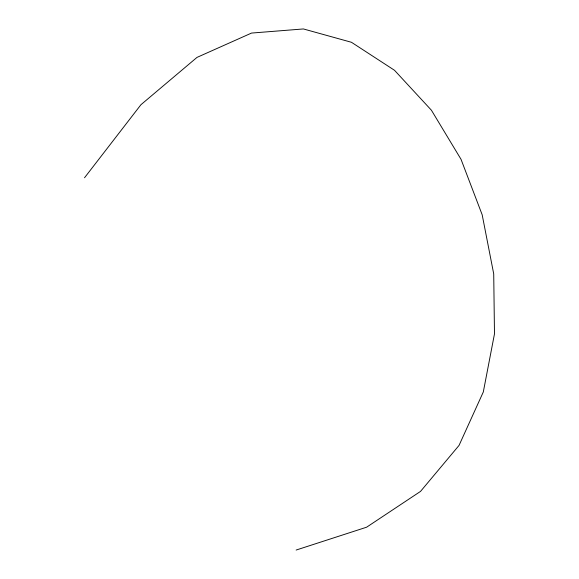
<?xml version="1.0" encoding="UTF-8"?>
<svg xmlns="http://www.w3.org/2000/svg" width="579" height="579" viewBox="0 0 579 579"><rect width="100%" height="100%" fill="white"/><g stroke="black" fill="none" stroke-linecap="round" stroke-linejoin="round"><path stroke-width="0.87" d="M84.52 177.767L140.936 104.712L196.99 57.401L251.532 33.068L303.41 28.95L351.453 42.281L394.509 70.291L431.42 110.227L461.029 159.319L482.184 214.802L493.721 273.918L494.48 333.902L483.306 391.983L459.046 445.403L420.535 491.397L366.616 527.201L296.137 550.05"/></g></svg>
